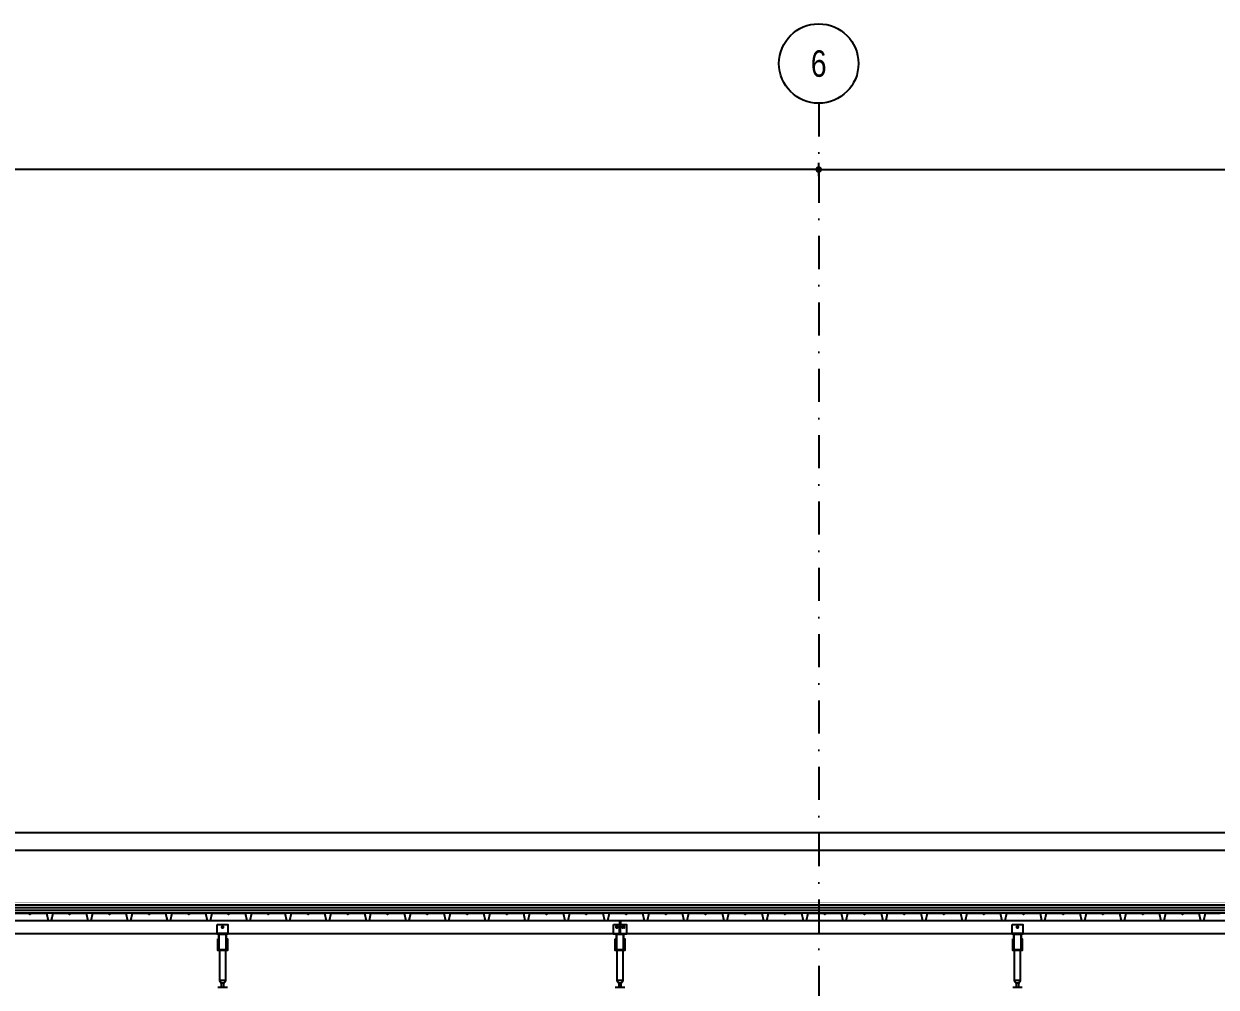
# Model space of a CAD drawing. Header units: centimetres. Extents: x 26569 to 160723, y -3143 to 14565.
# Drawn here: x 111508 to 112408, y -811 to -83 of the extents above; entities that cross this region are included whole.
import ezdxf
from ezdxf.enums import TextEntityAlignment as Align

# ---------------------------------------------------------------- set-up
doc = ezdxf.new("R2010")
doc.units = ezdxf.units.CM
doc.header["$LTSCALE"] = 100
doc.linetypes.add('DASHDOT2', pattern=[0.5, 0.25, -0.125, 0, -0.125])
doc.linetypes.add('HIDDEN', pattern=[9.525, 6.35, -3.175])
for name, color, linetype in [('A-ANNO-DIMS', 187, 'Continuous'), ('A-ANNO-GRID', 155, 'DASHDOT2'), ('A-ELEV-02', 253, 'Continuous'), ('A-ELEV-04', 250, 'Continuous'), ('A-WALL-INSL', 249, 'Continuous'), ('A-WALL-SNWPNL', 200, 'Continuous'), ('S-STEL', 3, 'Continuous')]:
    doc.layers.add(name, color=color, linetype=linetype)
doc.styles.add('Fields_100', font='act_simplex.shx', dxfattribs={"width": 0.8, "height": 20})
doc.linetypes.add('BATTING', pattern='A,0.00254,-2.54,[134,ltypeshp.shx,S=2.54,R=0,X=-2.54,Y=0],-5.08,[134,ltypeshp.shx,S=2.54,R=180,X=2.54,Y=0],-2.54', length=10.16254)
doc.dimstyles.new('FIELDS_100', dxfattribs={"dimscale": 0, "dimtxt": 20, "dimasz": 5, "dimexe": 5, "dimexo": 5, "dimgap": 5, "dimtad": 0, "dimdec": 0, "dimzin": 0, "dimdsep": 46, "dimtxsty": 'Fields_100', "dimblk": 'DOT', "dimcen": 0.09, "dimclrt": 50, "dimadec": 0, "dimazin": 0, "dimtfac": 1, "dimtdec": 0, "dimtix": 1, "dimtofl": 0, "dimtmove": 1, "dimatfit": 3, "dimfxl": 5, "dimfxlon": 1, "dimtolj": 1, "dimtzin": 0, "dimarcsym": 0})

# ---------------------------------------------------------------- blocks, each defined once
blk = doc.blocks.new('_Dot')
at = {"color": 0, "linetype": 'ByBlock', "lineweight": -2}
blk.add_line((-0.5, 0), (-1, 0), dxfattribs=at)
at = {"color": 0, "linetype": 'ByBlock', "const_width": 0.5}
blk.add_lwpolyline([(-0.25, 0, 1), (0.25, 0, 1)], format="xyb", close=True, dxfattribs=at)
blk = doc.blocks.new('*D476')
at = {"layer": 'A-ANNO-DIMS', "color": 0, "lineweight": -2, "transparency": 16777216}
for p, q in [((110307.73, -198.45), (110307.73, -188.45)), ((112107.73, -198.45), (112107.73, -188.45)), ((110312.73, -193.45), (111176.06, -193.45)), ((112102.73, -193.45), (111239.4, -193.45))]:
    blk.add_line(p, q, dxfattribs=at)
at = {"layer": 'DEFPOINTS', "color": 0, "transparency": 16777216}
for p in [(112107.73, -193.45), (110307.73, -1038.45), (112107.73, -1038.45)]:
    blk.add_point(p, dxfattribs=at)
at = {"layer": 'A-ANNO-DIMS', "color": 0, "lineweight": -2, "transparency": 16777216, "xscale": 5, "yscale": 5, "zscale": 5, "rotation": 180}
blk.add_blockref('_Dot', (110307.73, -193.45), dxfattribs=at)
at = {"layer": 'A-ANNO-DIMS', "color": 0, "lineweight": -2, "transparency": 16777216, "xscale": 5, "yscale": 5, "zscale": 5}
blk.add_blockref('_Dot', (112107.73, -193.45), dxfattribs=at)
at = {"layer": 'A-ANNO-DIMS', "color": 50, "transparency": 16777216, "insert": (111207.73, -193.45), "char_height": 20, "attachment_point": 5, "style": 'Fields_100'}
blk.add_mtext('\\A1;1800', dxfattribs=at)
blk = doc.blocks.new('*D477')
at = {"layer": 'A-ANNO-DIMS', "color": 0, "lineweight": -2, "transparency": 16777216}
for p, q in [((112107.73, -198.45), (112107.73, -188.45)), ((113807.73, -198.45), (113807.73, -188.45)), ((112112.73, -193.45), (112926.06, -193.45)), ((113802.73, -193.45), (112989.4, -193.45))]:
    blk.add_line(p, q, dxfattribs=at)
at = {"layer": 'DEFPOINTS', "color": 0, "transparency": 16777216}
for p in [(113807.73, -193.45), (112107.73, -1038.45), (113807.73, -1038.45)]:
    blk.add_point(p, dxfattribs=at)
at = {"layer": 'A-ANNO-DIMS', "color": 0, "lineweight": -2, "transparency": 16777216, "xscale": 5, "yscale": 5, "zscale": 5, "rotation": 180}
blk.add_blockref('_Dot', (112107.73, -193.45), dxfattribs=at)
at = {"layer": 'A-ANNO-DIMS', "color": 0, "lineweight": -2, "transparency": 16777216, "xscale": 5, "yscale": 5, "zscale": 5}
blk.add_blockref('_Dot', (113807.73, -193.45), dxfattribs=at)
at = {"layer": 'A-ANNO-DIMS', "color": 50, "transparency": 16777216, "insert": (112957.73, -193.45), "char_height": 20, "attachment_point": 5, "style": 'Fields_100'}
blk.add_mtext('\\A1;1700', dxfattribs=at)

msp = doc.modelspace()

# ---------------------------------------------------------------- linework, layer by layer
at = {"layer": 'A-ANNO-GRID'}
msp.add_lwpolyline([(112107.73, -143.45), (112107.73, -1876.54)], dxfattribs=at)
at = {"layer": 'A-ANNO-GRID', "linetype": 'Continuous', "ltscale": 10}
msp.add_circle((112107.73, -113.45), 30, dxfattribs=at)
at = {"layer": 'A-ELEV-02'}
for points in [[(104855.23, -760.44), (113852.73, -760.44)], [(111957.23, -760.44), (111957.23, -763.44)], [(111958.23, -760.44), (111958.23, -763.44)], [(111959.93, -764.74), (111959.91, -764.74), (111959.9, -764.74), (111959.88, -764.75), (111959.87, -764.75), (111959.85, -764.75), (111959.83, -764.75), (111959.82, -764.75), (111959.8, -764.76), (111959.79, -764.76), (111959.77, -764.76), (111959.75, -764.77), (111959.74, -764.77), (111959.72, -764.78), (111959.7, -764.78), (111959.69, -764.79), (111959.67, -764.79), (111959.66, -764.8), (111959.64, -764.81), (111959.62, -764.81), (111959.61, -764.82), (111959.59, -764.83), (111959.58, -764.84), (111959.56, -764.85), (111959.55, -764.86), (111959.53, -764.87), (111959.52, -764.88), (111959.5, -764.89), (111959.49, -764.9), (111959.47, -764.91), (111959.46, -764.92), (111959.45, -764.94), (111959.43, -764.95), (111959.42, -764.96), (111959.41, -764.98), (111959.4, -764.99), (111959.39, -765), (111959.38, -765.02), (111959.36, -765.03), (111959.35, -765.05), (111959.34, -765.06), (111959.33, -765.08), (111959.33, -765.09), (111959.32, -765.11), (111959.31, -765.12), (111959.3, -765.14), (111959.29, -765.15), (111959.29, -765.17), (111959.28, -765.19), (111959.27, -765.2), (111959.27, -765.22), (111959.26, -765.23), (111959.26, -765.25), (111959.25, -765.27), (111959.25, -765.28), (111959.24, -765.3), (111959.24, -765.32), (111959.24, -765.33), (111959.24, -765.35), (111959.23, -765.36), (111959.23, -765.38), (111959.23, -765.4), (111959.23, -765.41), (111959.23, -765.43), (111959.23, -765.44), (111959.23, -765.46), (111959.23, -765.48), (111959.23, -765.49), (111959.23, -765.51), (111959.23, -765.52), (111959.24, -765.54), (111959.24, -765.55), (111959.24, -765.57), (111959.24, -765.59), (111959.25, -765.6), (111959.25, -765.62), (111959.26, -765.64), (111959.26, -765.65), (111959.27, -765.67), (111959.27, -765.69), (111959.28, -765.7), (111959.29, -765.72), (111959.29, -765.73), (111959.3, -765.75), (111959.31, -765.77), (111959.32, -765.78), (111959.33, -765.8), (111959.33, -765.81), (111959.34, -765.83), (111959.35, -765.84), (111959.36, -765.86), (111959.38, -765.87), (111959.39, -765.89), (111959.4, -765.9), (111959.41, -765.91), (111959.42, -765.93), (111959.43, -765.94), (111959.45, -765.95), (111959.46, -765.96), (111959.47, -765.98), (111959.49, -765.99), (111959.5, -766), (111959.52, -766.01), (111959.53, -766.02), (111959.55, -766.03), (111959.56, -766.04), (111959.58, -766.05), (111959.59, -766.06), (111959.61, -766.07), (111959.62, -766.07), (111959.64, -766.08), (111959.66, -766.09), (111959.67, -766.09), (111959.69, -766.1), (111959.7, -766.11), (111959.72, -766.11), (111959.74, -766.12), (111959.75, -766.12), (111959.77, -766.13), (111959.79, -766.13), (111959.8, -766.13), (111959.82, -766.13), (111959.83, -766.14), (111959.85, -766.14), (111959.87, -766.14), (111959.88, -766.14), (111959.9, -766.14), (111959.91, -766.14), (111959.93, -766.14)], [(111960.53, -764.74), (111959.93, -764.74)], [(111960.53, -766.14), (111960.55, -766.14), (111960.56, -766.14), (111960.58, -766.14), (111960.59, -766.14), (111960.61, -766.14), (111960.62, -766.14), (111960.64, -766.13), (111960.66, -766.13), (111960.67, -766.13), (111960.69, -766.13), (111960.71, -766.12), (111960.72, -766.12), (111960.74, -766.11), (111960.76, -766.11), (111960.77, -766.1), (111960.79, -766.09), (111960.8, -766.09), (111960.82, -766.08), (111960.84, -766.07), (111960.85, -766.07), (111960.87, -766.06), (111960.88, -766.05), (111960.9, -766.04), (111960.91, -766.03), (111960.93, -766.02), (111960.94, -766.01), (111960.96, -766), (111960.97, -765.99), (111960.98, -765.98), (111961, -765.96), (111961.01, -765.95), (111961.02, -765.94), (111961.04, -765.93), (111961.05, -765.91), (111961.06, -765.9), (111961.07, -765.89), (111961.08, -765.87), (111961.1, -765.86), (111961.11, -765.84), (111961.12, -765.83), (111961.13, -765.81), (111961.13, -765.8), (111961.14, -765.78), (111961.15, -765.77), (111961.16, -765.75), (111961.17, -765.73), (111961.17, -765.72), (111961.18, -765.7), (111961.19, -765.69), (111961.19, -765.67), (111961.2, -765.65), (111961.2, -765.64), (111961.21, -765.62), (111961.21, -765.6), (111961.21, -765.59), (111961.22, -765.57), (111961.22, -765.55), (111961.22, -765.54), (111961.23, -765.52), (111961.23, -765.51), (111961.23, -765.49), (111961.23, -765.48), (111961.23, -765.46), (111961.23, -765.44), (111961.23, -765.43), (111961.23, -765.41), (111961.23, -765.4), (111961.23, -765.38), (111961.23, -765.36), (111961.22, -765.35), (111961.22, -765.33), (111961.22, -765.32), (111961.21, -765.3), (111961.21, -765.28), (111961.21, -765.27), (111961.2, -765.25), (111961.2, -765.23), (111961.19, -765.22), (111961.19, -765.2), (111961.18, -765.19), (111961.17, -765.17), (111961.17, -765.15), (111961.16, -765.14), (111961.15, -765.12), (111961.14, -765.11), (111961.13, -765.09), (111961.13, -765.08), (111961.12, -765.06), (111961.11, -765.05), (111961.1, -765.03), (111961.08, -765.02), (111961.07, -765), (111961.06, -764.99), (111961.05, -764.98), (111961.04, -764.96), (111961.02, -764.95), (111961.01, -764.94), (111961, -764.92), (111960.98, -764.91), (111960.97, -764.9), (111960.96, -764.89), (111960.94, -764.88), (111960.93, -764.87), (111960.91, -764.86), (111960.9, -764.85), (111960.88, -764.84), (111960.87, -764.83), (111960.85, -764.82), (111960.84, -764.81), (111960.82, -764.81), (111960.8, -764.8), (111960.79, -764.79), (111960.77, -764.79), (111960.76, -764.78), (111960.74, -764.78), (111960.72, -764.77), (111960.71, -764.77), (111960.69, -764.76), (111960.67, -764.76), (111960.66, -764.76), (111960.64, -764.75), (111960.62, -764.75), (111960.61, -764.75), (111960.59, -764.75), (111960.58, -764.75), (111960.56, -764.74), (111960.55, -764.74), (111960.53, -764.74)], [(104855.23, -770.44), (113852.73, -770.44)], [(111661.73, -770.44), (111653.73, -770.44)], [(111952.73, -770.44), (111962.73, -770.44)], [(111960.53, -766.14), (111959.93, -766.14)], [(112261.73, -770.44), (112253.73, -770.44)], [(111654.13, -776.04), (111654.63, -776.04)], [(111654.13, -777.44), (111654.63, -777.44)], [(111660.83, -776.04), (111661.33, -776.04)], [(111660.83, -777.44), (111661.33, -777.44)], [(111954.13, -776.04), (111954.63, -776.04)], [(111954.13, -777.44), (111954.63, -777.44)], [(111960.83, -776.04), (111961.33, -776.04)], [(111960.83, -777.44), (111961.33, -777.44)], [(112254.13, -776.04), (112254.63, -776.04)], [(112254.13, -777.44), (112254.63, -777.44)], [(112260.83, -776.04), (112261.33, -776.04)], [(112260.83, -777.44), (112261.33, -777.44)], [(111655.31, -783.24), (111655.31, -805.84), (111656.73, -807.84), (111656.73, -810.84)], [(111658.73, -810.84), (111658.73, -807.84), (111660.14, -805.84), (111660.14, -783.24)], [(111955.31, -783.24), (111955.31, -805.84), (111956.73, -807.84), (111956.73, -810.84)], [(111958.73, -810.84), (111958.73, -807.84), (111960.14, -805.84), (111960.14, -783.24)], [(112255.31, -783.24), (112255.31, -805.84), (112256.73, -807.84), (112256.73, -810.84)], [(112258.73, -810.84), (112258.73, -807.84), (112260.14, -805.84), (112260.14, -783.24)], [(111660.14, -805.84), (111655.31, -805.84)], [(111658.73, -807.84), (111656.73, -807.84)], [(111960.14, -805.84), (111955.31, -805.84)], [(111958.73, -807.84), (111956.73, -807.84)], [(112260.14, -805.84), (112255.31, -805.84)], [(112258.73, -807.84), (112256.73, -807.84)], [(111654.13, -810.84), (111661.33, -810.84)], [(111954.13, -810.84), (111961.33, -810.84)], [(112254.13, -810.84), (112261.33, -810.84)]]:
    msp.add_lwpolyline(points, dxfattribs=at)
for points in [[(111653.73, -763.44), (111661.73, -763.44), (111661.73, -770.74), (111653.73, -770.74)], [(111658.43, -765.44), (111658.43, -765.43), (111658.43, -765.41), (111658.43, -765.4), (111658.43, -765.38), (111658.43, -765.36), (111658.42, -765.35), (111658.42, -765.33), (111658.42, -765.32), (111658.42, -765.3), (111658.41, -765.28), (111658.41, -765.27), (111658.4, -765.25), (111658.4, -765.23), (111658.39, -765.22), (111658.39, -765.2), (111658.38, -765.19), (111658.37, -765.17), (111658.37, -765.15), (111658.36, -765.14), (111658.35, -765.12), (111658.34, -765.11), (111658.33, -765.09), (111658.33, -765.08), (111658.32, -765.06), (111658.31, -765.05), (111658.3, -765.03), (111658.28, -765.02), (111658.27, -765), (111658.26, -764.99), (111658.25, -764.98), (111658.24, -764.96), (111658.22, -764.95), (111658.21, -764.94), (111658.2, -764.92), (111658.19, -764.91), (111658.17, -764.9), (111658.16, -764.89), (111658.14, -764.88), (111658.13, -764.87), (111658.11, -764.86), (111658.1, -764.85), (111658.08, -764.84), (111658.07, -764.83), (111658.05, -764.82), (111658.04, -764.81), (111658.02, -764.81), (111658, -764.8), (111657.99, -764.79), (111657.97, -764.79), (111657.96, -764.78), (111657.94, -764.78), (111657.92, -764.77), (111657.91, -764.77), (111657.89, -764.76), (111657.87, -764.76), (111657.86, -764.76), (111657.84, -764.75), (111657.82, -764.75), (111657.81, -764.75), (111657.79, -764.75), (111657.78, -764.75), (111657.76, -764.74), (111657.75, -764.74), (111657.73, -764.74), (111657.71, -764.74), (111657.7, -764.74), (111657.68, -764.75), (111657.67, -764.75), (111657.65, -764.75), (111657.63, -764.75), (111657.62, -764.75), (111657.6, -764.76), (111657.59, -764.76), (111657.57, -764.76), (111657.55, -764.77), (111657.54, -764.77), (111657.52, -764.78), (111657.5, -764.78), (111657.49, -764.79), (111657.47, -764.79), (111657.46, -764.8), (111657.44, -764.81), (111657.42, -764.81), (111657.41, -764.82), (111657.39, -764.83), (111657.38, -764.84), (111657.36, -764.85), (111657.35, -764.86), (111657.33, -764.87), (111657.32, -764.88), (111657.3, -764.89), (111657.29, -764.9), (111657.27, -764.91), (111657.26, -764.92), (111657.25, -764.94), (111657.23, -764.95), (111657.22, -764.96), (111657.21, -764.98), (111657.2, -764.99), (111657.19, -765), (111657.18, -765.02), (111657.16, -765.03), (111657.15, -765.05), (111657.14, -765.06), (111657.13, -765.08), (111657.13, -765.09), (111657.12, -765.11), (111657.11, -765.12), (111657.1, -765.14), (111657.09, -765.15), (111657.09, -765.17), (111657.08, -765.19), (111657.07, -765.2), (111657.07, -765.22), (111657.06, -765.23), (111657.06, -765.25), (111657.05, -765.27), (111657.05, -765.28), (111657.04, -765.3), (111657.04, -765.32), (111657.04, -765.33), (111657.04, -765.35), (111657.03, -765.36), (111657.03, -765.38), (111657.03, -765.4), (111657.03, -765.41), (111657.03, -765.43), (111657.03, -765.44), (111657.03, -765.46), (111657.03, -765.47), (111657.03, -765.49), (111657.03, -765.51), (111657.03, -765.52), (111657.04, -765.54), (111657.04, -765.55), (111657.04, -765.57), (111657.04, -765.59), (111657.05, -765.6), (111657.05, -765.62), (111657.06, -765.64), (111657.06, -765.65), (111657.07, -765.67), (111657.07, -765.69), (111657.08, -765.7), (111657.09, -765.72), (111657.09, -765.73), (111657.1, -765.75), (111657.11, -765.77), (111657.12, -765.78), (111657.13, -765.8), (111657.13, -765.81), (111657.14, -765.83), (111657.15, -765.84), (111657.16, -765.86), (111657.18, -765.87), (111657.19, -765.88), (111657.2, -765.9), (111657.21, -765.91), (111657.22, -765.93), (111657.23, -765.94), (111657.25, -765.95), (111657.26, -765.96), (111657.27, -765.98), (111657.29, -765.99), (111657.3, -766), (111657.32, -766.01), (111657.33, -766.02), (111657.35, -766.03), (111657.36, -766.04), (111657.38, -766.05), (111657.39, -766.06), (111657.41, -766.07), (111657.42, -766.07), (111657.44, -766.08), (111657.46, -766.09), (111657.47, -766.09), (111657.49, -766.1), (111657.5, -766.11), (111657.52, -766.11), (111657.54, -766.12), (111657.55, -766.12), (111657.57, -766.13), (111657.59, -766.13), (111657.6, -766.13), (111657.62, -766.13), (111657.63, -766.14), (111657.65, -766.14), (111657.67, -766.14), (111657.68, -766.14), (111657.7, -766.14), (111657.71, -766.14), (111657.73, -766.14), (111657.75, -766.14), (111657.76, -766.14), (111657.78, -766.14), (111657.79, -766.14), (111657.81, -766.14), (111657.82, -766.14), (111657.84, -766.13), (111657.86, -766.13), (111657.87, -766.13), (111657.89, -766.13), (111657.91, -766.12), (111657.92, -766.12), (111657.94, -766.11), (111657.96, -766.11), (111657.97, -766.1), (111657.99, -766.09), (111658, -766.09), (111658.02, -766.08), (111658.04, -766.07), (111658.05, -766.07), (111658.07, -766.06), (111658.08, -766.05), (111658.1, -766.04), (111658.11, -766.03), (111658.13, -766.02), (111658.14, -766.01), (111658.16, -766), (111658.17, -765.99), (111658.19, -765.98), (111658.2, -765.96), (111658.21, -765.95), (111658.22, -765.94), (111658.24, -765.93), (111658.25, -765.91), (111658.26, -765.9), (111658.27, -765.88), (111658.28, -765.87), (111658.3, -765.86), (111658.31, -765.84), (111658.32, -765.83), (111658.33, -765.81), (111658.33, -765.8), (111658.34, -765.78), (111658.35, -765.77), (111658.36, -765.75), (111658.37, -765.73), (111658.37, -765.72), (111658.38, -765.7), (111658.39, -765.69), (111658.39, -765.67), (111658.4, -765.65), (111658.4, -765.64), (111658.41, -765.62), (111658.41, -765.6), (111658.42, -765.59), (111658.42, -765.57), (111658.42, -765.55), (111658.42, -765.54), (111658.43, -765.52), (111658.43, -765.51), (111658.43, -765.49), (111658.43, -765.47), (111658.43, -765.46)], [(111952.73, -763.44), (111962.73, -763.44), (111962.73, -770.74), (111952.73, -770.74)], [(111955.93, -765.44), (111955.93, -765.43), (111955.93, -765.41), (111955.93, -765.4), (111955.93, -765.38), (111955.93, -765.36), (111955.92, -765.35), (111955.92, -765.33), (111955.92, -765.32), (111955.91, -765.3), (111955.91, -765.28), (111955.91, -765.27), (111955.9, -765.25), (111955.9, -765.23), (111955.89, -765.22), (111955.89, -765.2), (111955.88, -765.19), (111955.87, -765.17), (111955.87, -765.15), (111955.86, -765.14), (111955.85, -765.12), (111955.84, -765.11), (111955.83, -765.09), (111955.83, -765.08), (111955.82, -765.06), (111955.81, -765.05), (111955.8, -765.03), (111955.78, -765.02), (111955.77, -765), (111955.76, -764.99), (111955.75, -764.98), (111955.74, -764.96), (111955.72, -764.95), (111955.71, -764.94), (111955.7, -764.92), (111955.68, -764.91), (111955.67, -764.9), (111955.66, -764.89), (111955.64, -764.88), (111955.63, -764.87), (111955.61, -764.86), (111955.6, -764.85), (111955.58, -764.84), (111955.57, -764.83), (111955.55, -764.82), (111955.54, -764.81), (111955.52, -764.81), (111955.5, -764.8), (111955.49, -764.79), (111955.47, -764.79), (111955.46, -764.78), (111955.44, -764.78), (111955.42, -764.77), (111955.41, -764.77), (111955.39, -764.76), (111955.37, -764.76), (111955.36, -764.76), (111955.34, -764.75), (111955.32, -764.75), (111955.31, -764.75), (111955.29, -764.75), (111955.28, -764.75), (111955.26, -764.74), (111955.25, -764.74), (111955.23, -764.74), (111955.21, -764.74), (111955.2, -764.74), (111955.18, -764.75), (111955.17, -764.75), (111955.15, -764.75), (111955.13, -764.75), (111955.12, -764.75), (111955.1, -764.76), (111955.09, -764.76), (111955.07, -764.76), (111955.05, -764.77), (111955.04, -764.77), (111955.02, -764.78), (111955, -764.78), (111954.99, -764.79), (111954.97, -764.79), (111954.96, -764.8), (111954.94, -764.81), (111954.92, -764.81), (111954.91, -764.82), (111954.89, -764.83), (111954.88, -764.84), (111954.86, -764.85), (111954.85, -764.86), (111954.83, -764.87), (111954.82, -764.88), (111954.8, -764.89), (111954.79, -764.9), (111954.77, -764.91), (111954.76, -764.92), (111954.75, -764.94), (111954.73, -764.95), (111954.72, -764.96), (111954.71, -764.98), (111954.7, -764.99), (111954.69, -765), (111954.68, -765.02), (111954.66, -765.03), (111954.65, -765.05), (111954.64, -765.06), (111954.63, -765.08), (111954.63, -765.09), (111954.62, -765.11), (111954.61, -765.12), (111954.6, -765.14), (111954.59, -765.15), (111954.59, -765.17), (111954.58, -765.19), (111954.57, -765.2), (111954.57, -765.22), (111954.56, -765.23), (111954.56, -765.25), (111954.55, -765.27), (111954.55, -765.28), (111954.54, -765.3), (111954.54, -765.32), (111954.54, -765.33), (111954.54, -765.35), (111954.53, -765.36), (111954.53, -765.38), (111954.53, -765.4), (111954.53, -765.41), (111954.53, -765.43), (111954.53, -765.44), (111954.53, -765.46), (111954.53, -765.48), (111954.53, -765.49), (111954.53, -765.51), (111954.53, -765.52), (111954.54, -765.54), (111954.54, -765.55), (111954.54, -765.57), (111954.54, -765.59), (111954.55, -765.6), (111954.55, -765.62), (111954.56, -765.64), (111954.56, -765.65), (111954.57, -765.67), (111954.57, -765.69), (111954.58, -765.7), (111954.59, -765.72), (111954.59, -765.73), (111954.6, -765.75), (111954.61, -765.77), (111954.62, -765.78), (111954.63, -765.8), (111954.63, -765.81), (111954.64, -765.83), (111954.65, -765.84), (111954.66, -765.86), (111954.68, -765.87), (111954.69, -765.89), (111954.7, -765.9), (111954.71, -765.91), (111954.72, -765.93), (111954.73, -765.94), (111954.75, -765.95), (111954.76, -765.96), (111954.77, -765.98), (111954.79, -765.99), (111954.8, -766), (111954.82, -766.01), (111954.83, -766.02), (111954.85, -766.03), (111954.86, -766.04), (111954.88, -766.05), (111954.89, -766.06), (111954.91, -766.07), (111954.92, -766.07), (111954.94, -766.08), (111954.96, -766.09), (111954.97, -766.09), (111954.99, -766.1), (111955, -766.11), (111955.02, -766.11), (111955.04, -766.12), (111955.05, -766.12), (111955.07, -766.13), (111955.09, -766.13), (111955.1, -766.13), (111955.12, -766.13), (111955.13, -766.14), (111955.15, -766.14), (111955.17, -766.14), (111955.18, -766.14), (111955.2, -766.14), (111955.21, -766.14), (111955.23, -766.14), (111955.25, -766.14), (111955.26, -766.14), (111955.28, -766.14), (111955.29, -766.14), (111955.31, -766.14), (111955.32, -766.14), (111955.34, -766.13), (111955.36, -766.13), (111955.37, -766.13), (111955.39, -766.13), (111955.41, -766.12), (111955.42, -766.12), (111955.44, -766.11), (111955.46, -766.11), (111955.47, -766.1), (111955.49, -766.09), (111955.5, -766.09), (111955.52, -766.08), (111955.54, -766.07), (111955.55, -766.07), (111955.57, -766.06), (111955.58, -766.05), (111955.6, -766.04), (111955.61, -766.03), (111955.63, -766.02), (111955.64, -766.01), (111955.66, -766), (111955.67, -765.99), (111955.68, -765.98), (111955.7, -765.96), (111955.71, -765.95), (111955.72, -765.94), (111955.74, -765.93), (111955.75, -765.91), (111955.76, -765.9), (111955.77, -765.89), (111955.78, -765.87), (111955.8, -765.86), (111955.81, -765.84), (111955.82, -765.83), (111955.83, -765.81), (111955.83, -765.8), (111955.84, -765.78), (111955.85, -765.77), (111955.86, -765.75), (111955.87, -765.73), (111955.87, -765.72), (111955.88, -765.7), (111955.89, -765.69), (111955.89, -765.67), (111955.9, -765.65), (111955.9, -765.64), (111955.91, -765.62), (111955.91, -765.6), (111955.91, -765.59), (111955.92, -765.57), (111955.92, -765.55), (111955.92, -765.54), (111955.93, -765.52), (111955.93, -765.51), (111955.93, -765.49), (111955.93, -765.48), (111955.93, -765.46)], [(112253.73, -763.44), (112261.73, -763.44), (112261.73, -770.74), (112253.73, -770.74)], [(112258.43, -765.44), (112258.43, -765.43), (112258.43, -765.41), (112258.43, -765.4), (112258.43, -765.38), (112258.43, -765.36), (112258.42, -765.35), (112258.42, -765.33), (112258.42, -765.32), (112258.42, -765.3), (112258.41, -765.28), (112258.41, -765.27), (112258.4, -765.25), (112258.4, -765.23), (112258.39, -765.22), (112258.39, -765.2), (112258.38, -765.19), (112258.37, -765.17), (112258.37, -765.15), (112258.36, -765.14), (112258.35, -765.12), (112258.34, -765.11), (112258.33, -765.09), (112258.33, -765.08), (112258.32, -765.06), (112258.31, -765.05), (112258.3, -765.03), (112258.28, -765.02), (112258.27, -765), (112258.26, -764.99), (112258.25, -764.98), (112258.24, -764.96), (112258.22, -764.95), (112258.21, -764.94), (112258.2, -764.92), (112258.19, -764.91), (112258.17, -764.9), (112258.16, -764.89), (112258.14, -764.88), (112258.13, -764.87), (112258.11, -764.86), (112258.1, -764.85), (112258.08, -764.84), (112258.07, -764.83), (112258.05, -764.82), (112258.04, -764.81), (112258.02, -764.81), (112258, -764.8), (112257.99, -764.79), (112257.97, -764.79), (112257.96, -764.78), (112257.94, -764.78), (112257.92, -764.77), (112257.91, -764.77), (112257.89, -764.76), (112257.87, -764.76), (112257.86, -764.76), (112257.84, -764.75), (112257.82, -764.75), (112257.81, -764.75), (112257.79, -764.75), (112257.78, -764.75), (112257.76, -764.74), (112257.75, -764.74), (112257.73, -764.74), (112257.71, -764.74), (112257.7, -764.74), (112257.68, -764.75), (112257.67, -764.75), (112257.65, -764.75), (112257.63, -764.75), (112257.62, -764.75), (112257.6, -764.76), (112257.59, -764.76), (112257.57, -764.76), (112257.55, -764.77), (112257.54, -764.77), (112257.52, -764.78), (112257.5, -764.78), (112257.49, -764.79), (112257.47, -764.79), (112257.46, -764.8), (112257.44, -764.81), (112257.42, -764.81), (112257.41, -764.82), (112257.39, -764.83), (112257.38, -764.84), (112257.36, -764.85), (112257.35, -764.86), (112257.33, -764.87), (112257.32, -764.88), (112257.3, -764.89), (112257.29, -764.9), (112257.27, -764.91), (112257.26, -764.92), (112257.25, -764.94), (112257.23, -764.95), (112257.22, -764.96), (112257.21, -764.98), (112257.2, -764.99), (112257.19, -765), (112257.18, -765.02), (112257.16, -765.03), (112257.15, -765.05), (112257.14, -765.06), (112257.13, -765.08), (112257.13, -765.09), (112257.12, -765.11), (112257.11, -765.12), (112257.1, -765.14), (112257.09, -765.15), (112257.09, -765.17), (112257.08, -765.19), (112257.07, -765.2), (112257.07, -765.22), (112257.06, -765.23), (112257.06, -765.25), (112257.05, -765.27), (112257.05, -765.28), (112257.04, -765.3), (112257.04, -765.32), (112257.04, -765.33), (112257.04, -765.35), (112257.03, -765.36), (112257.03, -765.38), (112257.03, -765.4), (112257.03, -765.41), (112257.03, -765.43), (112257.03, -765.44), (112257.03, -765.46), (112257.03, -765.47), (112257.03, -765.49), (112257.03, -765.51), (112257.03, -765.52), (112257.04, -765.54), (112257.04, -765.55), (112257.04, -765.57), (112257.04, -765.59), (112257.05, -765.6), (112257.05, -765.62), (112257.06, -765.64), (112257.06, -765.65), (112257.07, -765.67), (112257.07, -765.69), (112257.08, -765.7), (112257.09, -765.72), (112257.09, -765.73), (112257.1, -765.75), (112257.11, -765.77), (112257.12, -765.78), (112257.13, -765.8), (112257.13, -765.81), (112257.14, -765.83), (112257.15, -765.84), (112257.16, -765.86), (112257.18, -765.87), (112257.19, -765.88), (112257.2, -765.9), (112257.21, -765.91), (112257.22, -765.93), (112257.23, -765.94), (112257.25, -765.95), (112257.26, -765.96), (112257.27, -765.98), (112257.29, -765.99), (112257.3, -766), (112257.32, -766.01), (112257.33, -766.02), (112257.35, -766.03), (112257.36, -766.04), (112257.38, -766.05), (112257.39, -766.06), (112257.41, -766.07), (112257.42, -766.07), (112257.44, -766.08), (112257.46, -766.09), (112257.47, -766.09), (112257.49, -766.1), (112257.5, -766.11), (112257.52, -766.11), (112257.54, -766.12), (112257.55, -766.12), (112257.57, -766.13), (112257.59, -766.13), (112257.6, -766.13), (112257.62, -766.13), (112257.63, -766.14), (112257.65, -766.14), (112257.67, -766.14), (112257.68, -766.14), (112257.7, -766.14), (112257.71, -766.14), (112257.73, -766.14), (112257.75, -766.14), (112257.76, -766.14), (112257.78, -766.14), (112257.79, -766.14), (112257.81, -766.14), (112257.82, -766.14), (112257.84, -766.13), (112257.86, -766.13), (112257.87, -766.13), (112257.89, -766.13), (112257.91, -766.12), (112257.92, -766.12), (112257.94, -766.11), (112257.96, -766.11), (112257.97, -766.1), (112257.99, -766.09), (112258, -766.09), (112258.02, -766.08), (112258.04, -766.07), (112258.05, -766.07), (112258.07, -766.06), (112258.08, -766.05), (112258.1, -766.04), (112258.11, -766.03), (112258.13, -766.02), (112258.14, -766.01), (112258.16, -766), (112258.17, -765.99), (112258.19, -765.98), (112258.2, -765.96), (112258.21, -765.95), (112258.22, -765.94), (112258.24, -765.93), (112258.25, -765.91), (112258.26, -765.9), (112258.27, -765.88), (112258.28, -765.87), (112258.3, -765.86), (112258.31, -765.84), (112258.32, -765.83), (112258.33, -765.81), (112258.33, -765.8), (112258.34, -765.78), (112258.35, -765.77), (112258.36, -765.75), (112258.37, -765.73), (112258.37, -765.72), (112258.38, -765.7), (112258.39, -765.69), (112258.39, -765.67), (112258.4, -765.65), (112258.4, -765.64), (112258.41, -765.62), (112258.41, -765.6), (112258.42, -765.59), (112258.42, -765.57), (112258.42, -765.55), (112258.42, -765.54), (112258.43, -765.52), (112258.43, -765.51), (112258.43, -765.49), (112258.43, -765.47), (112258.43, -765.46)], [(111654.13, -774.24), (111654.63, -774.24), (111654.63, -782.74), (111660.83, -782.74), (111660.83, -774.24), (111661.33, -774.24), (111661.33, -783.24), (111654.13, -783.24)], [(111954.13, -774.24), (111954.63, -774.24), (111954.63, -782.74), (111960.83, -782.74), (111960.83, -774.24), (111961.33, -774.24), (111961.33, -783.24), (111954.13, -783.24)], [(112254.13, -774.24), (112254.63, -774.24), (112254.63, -782.74), (112260.83, -782.74), (112260.83, -774.24), (112261.33, -774.24), (112261.33, -783.24), (112254.13, -783.24)]]:
    msp.add_lwpolyline(points, close=True, dxfattribs=at)
at = {"layer": 'A-ELEV-02', "linetype": 'HIDDEN', "ltscale": 0.1}
for points in [[(111957.23, -770.44), (111957.23, -763.44)], [(111958.23, -770.44), (111958.23, -763.44)]]:
    msp.add_lwpolyline(points, dxfattribs=at)
at = {"layer": 'A-ELEV-04'}
for p, q in [((122968.28, -694.3), (103052.48, -694.3)), ((104871.32, -707.43), (122929.69, -707.43))]:
    msp.add_line(p, q, dxfattribs=at)
at = {"layer": 'A-WALL-INSL', "ltscale": 0.002, "const_width": 0.2}
msp.add_lwpolyline([(122937.73, -746.94), (104865.23, -746.94)], dxfattribs=at)
at = {"layer": 'A-WALL-INSL', "linetype": 'BATTING', "ltscale": 0.002}
for points in [[(122937.73, -748.94), (104865.23, -748.94)], [(122937.73, -752.94), (104865.23, -752.94)]]:
    msp.add_lwpolyline(points, dxfattribs=at)
at = {"layer": 'A-WALL-INSL', "ltscale": 0.002}
for points in [[(122937.73, -750.94), (104865.23, -750.94)], [(122937.73, -754.94), (104865.23, -754.94)]]:
    msp.add_lwpolyline(points, dxfattribs=at)
at = {"layer": 'A-WALL-SNWPNL', "ltscale": 100}
for points in [[(111499.77, -754.94), (111510.77, -754.94), (111512.27, -755.94), (111513.77, -754.94), (111524.77, -754.94), (111526.02, -760.44), (111528.52, -760.44), (111528.96, -758.49)], [(111525.57, -758.49), (111526.02, -760.44), (111528.52, -760.44), (111529.77, -754.94), (111540.77, -754.94), (111542.27, -755.94), (111543.77, -754.94), (111554.77, -754.94), (111556.02, -760.44), (111558.52, -760.44), (111559.77, -754.94), (111570.77, -754.94), (111572.27, -755.94), (111573.77, -754.94), (111584.77, -754.94), (111586.02, -760.44), (111588.52, -760.44), (111589.77, -754.94), (111600.77, -754.94), (111602.27, -755.94), (111603.77, -754.94), (111614.77, -754.94), (111616.02, -760.44), (111618.52, -760.44), (111618.96, -758.49)], [(111615.57, -758.49), (111616.02, -760.44), (111618.52, -760.44), (111619.77, -754.94), (111630.77, -754.94), (111632.27, -755.94), (111633.77, -754.94), (111644.77, -754.94), (111646.02, -760.44), (111648.52, -760.44), (111649.77, -754.94), (111660.77, -754.94), (111662.27, -755.94), (111663.77, -754.94), (111674.77, -754.94), (111676.02, -760.44), (111678.52, -760.44), (111679.77, -754.94), (111690.77, -754.94), (111692.27, -755.94), (111693.77, -754.94), (111704.77, -754.94), (111706.02, -760.44), (111708.52, -760.44), (111708.96, -758.49)], [(111705.57, -758.49), (111706.02, -760.44), (111708.52, -760.44), (111709.77, -754.94), (111720.77, -754.94), (111722.27, -755.94), (111723.77, -754.94), (111734.77, -754.94), (111736.02, -760.44), (111738.52, -760.44), (111739.77, -754.94), (111750.77, -754.94), (111752.27, -755.94), (111753.77, -754.94), (111764.77, -754.94), (111766.02, -760.44), (111768.52, -760.44), (111769.77, -754.94), (111780.77, -754.94), (111782.27, -755.94), (111783.77, -754.94), (111794.77, -754.94), (111796.02, -760.44), (111798.52, -760.44), (111798.96, -758.49)], [(111795.57, -758.49), (111796.02, -760.44), (111798.52, -760.44), (111799.77, -754.94), (111810.77, -754.94), (111812.27, -755.94), (111813.77, -754.94), (111824.77, -754.94), (111826.02, -760.44), (111828.52, -760.44), (111829.77, -754.94), (111840.77, -754.94), (111842.27, -755.94), (111843.77, -754.94), (111854.77, -754.94), (111856.02, -760.44), (111858.52, -760.44), (111859.77, -754.94), (111870.77, -754.94), (111872.27, -755.94), (111873.77, -754.94), (111884.77, -754.94), (111886.02, -760.44), (111888.52, -760.44), (111888.96, -758.49)], [(111885.57, -758.49), (111886.02, -760.44), (111888.52, -760.44), (111889.77, -754.94), (111900.77, -754.94), (111902.27, -755.94), (111903.77, -754.94), (111914.77, -754.94), (111916.02, -760.44), (111918.52, -760.44), (111919.77, -754.94), (111930.77, -754.94), (111932.27, -755.94), (111933.77, -754.94), (111944.77, -754.94), (111946.02, -760.44), (111948.52, -760.44), (111949.77, -754.94), (111960.77, -754.94), (111962.27, -755.94), (111963.77, -754.94), (111974.77, -754.94), (111976.02, -760.44), (111978.52, -760.44), (111978.96, -758.49)], [(111975.57, -758.49), (111976.02, -760.44), (111978.52, -760.44), (111979.77, -754.94), (111990.77, -754.94), (111992.27, -755.94), (111993.77, -754.94), (112004.77, -754.94), (112006.02, -760.44), (112008.52, -760.44), (112009.77, -754.94), (112020.77, -754.94), (112022.27, -755.94), (112023.77, -754.94), (112034.77, -754.94), (112036.02, -760.44), (112038.52, -760.44), (112039.77, -754.94), (112050.77, -754.94), (112052.27, -755.94), (112053.77, -754.94), (112064.77, -754.94), (112066.02, -760.44), (112068.52, -760.44), (112068.96, -758.49)], [(112065.57, -758.49), (112066.02, -760.44), (112068.52, -760.44), (112069.77, -754.94), (112080.77, -754.94), (112082.27, -755.94), (112083.77, -754.94), (112094.77, -754.94), (112096.02, -760.44), (112098.52, -760.44), (112099.77, -754.94), (112110.77, -754.94), (112112.27, -755.94), (112113.77, -754.94), (112124.77, -754.94), (112126.02, -760.44), (112128.52, -760.44), (112129.77, -754.94), (112140.77, -754.94), (112142.27, -755.94), (112143.77, -754.94), (112154.77, -754.94), (112156.02, -760.44), (112158.52, -760.44), (112158.96, -758.49)], [(112155.57, -758.49), (112156.02, -760.44), (112158.52, -760.44), (112159.77, -754.94), (112170.77, -754.94), (112172.27, -755.94), (112173.77, -754.94), (112184.77, -754.94), (112186.02, -760.44), (112188.52, -760.44), (112189.77, -754.94), (112200.77, -754.94), (112202.27, -755.94), (112203.77, -754.94), (112214.77, -754.94), (112216.02, -760.44), (112218.52, -760.44), (112219.77, -754.94), (112230.77, -754.94), (112232.27, -755.94), (112233.77, -754.94), (112244.77, -754.94), (112246.02, -760.44), (112248.52, -760.44), (112248.96, -758.49)], [(112245.57, -758.49), (112246.02, -760.44), (112248.52, -760.44), (112249.77, -754.94), (112260.77, -754.94), (112262.27, -755.94), (112263.77, -754.94), (112274.77, -754.94), (112276.02, -760.44), (112278.52, -760.44), (112279.77, -754.94), (112290.77, -754.94), (112292.27, -755.94), (112293.77, -754.94), (112304.77, -754.94), (112306.02, -760.44), (112308.52, -760.44), (112309.77, -754.94), (112320.77, -754.94), (112322.27, -755.94), (112323.77, -754.94), (112334.77, -754.94), (112336.02, -760.44), (112338.52, -760.44), (112338.96, -758.49)], [(112335.57, -758.49), (112336.02, -760.44), (112338.52, -760.44), (112339.77, -754.94), (112350.77, -754.94), (112352.27, -755.94), (112353.77, -754.94), (112364.77, -754.94), (112366.02, -760.44), (112368.52, -760.44), (112369.77, -754.94), (112380.77, -754.94), (112382.27, -755.94), (112383.77, -754.94), (112394.77, -754.94), (112396.02, -760.44), (112398.52, -760.44), (112399.77, -754.94), (112410.77, -754.94)]]:
    msp.add_lwpolyline(points, dxfattribs=at)
at = {"layer": 'S-STEL'}
for points in [[(111660.73, -782.74), (111660.73, -770.74), (111654.73, -770.74), (111654.73, -782.74)], [(111960.73, -782.74), (111960.73, -770.74), (111954.73, -770.74), (111954.73, -782.74)], [(112260.73, -782.74), (112260.73, -770.74), (112254.73, -770.74), (112254.73, -782.74)]]:
    msp.add_lwpolyline(points, dxfattribs=at)
for points in [[(111660.43, -771.04), (111655.03, -771.04), (111655.03, -782.44), (111660.43, -782.44)], [(111960.43, -771.04), (111955.03, -771.04), (111955.03, -782.44), (111960.43, -782.44)], [(112260.43, -771.04), (112255.03, -771.04), (112255.03, -782.44), (112260.43, -782.44)]]:
    msp.add_lwpolyline(points, close=True, dxfattribs=at)

# ---------------------------------------------------------------- texts
at = {"layer": 'A-ANNO-GRID', "color": 50, "style": 'Fields_100', "width": 0.8}
msp.add_text('6', height=20, rotation=359.92667, dxfattribs=at).set_placement((112107.73, -113.45), align=Align.MIDDLE_CENTER)

# ---------------------------------------------------------------- dimensions: what is measured, and where the dimension line sits
at = {"layer": 'A-ANNO-DIMS'}
for base, p1, p2, picture, middle in [((112107.73, -193.45), (110307.73, -1038.45), (112107.73, -1038.45), '*D476', (111207.73, -193.45)), ((113807.73, -193.45), (112107.73, -1038.45), (113807.73, -1038.45), '*D477', (112957.73, -193.45))]:
    dim = msp.add_linear_dim(base=base, p1=p1, p2=p2, dimstyle='FIELDS_100', override={"dimscale": 1}, dxfattribs=at)
    dim.commit()
    dim.dimension.update_dxf_attribs({"geometry": picture, "text_midpoint": middle})

doc.saveas('drawing.dxf')
